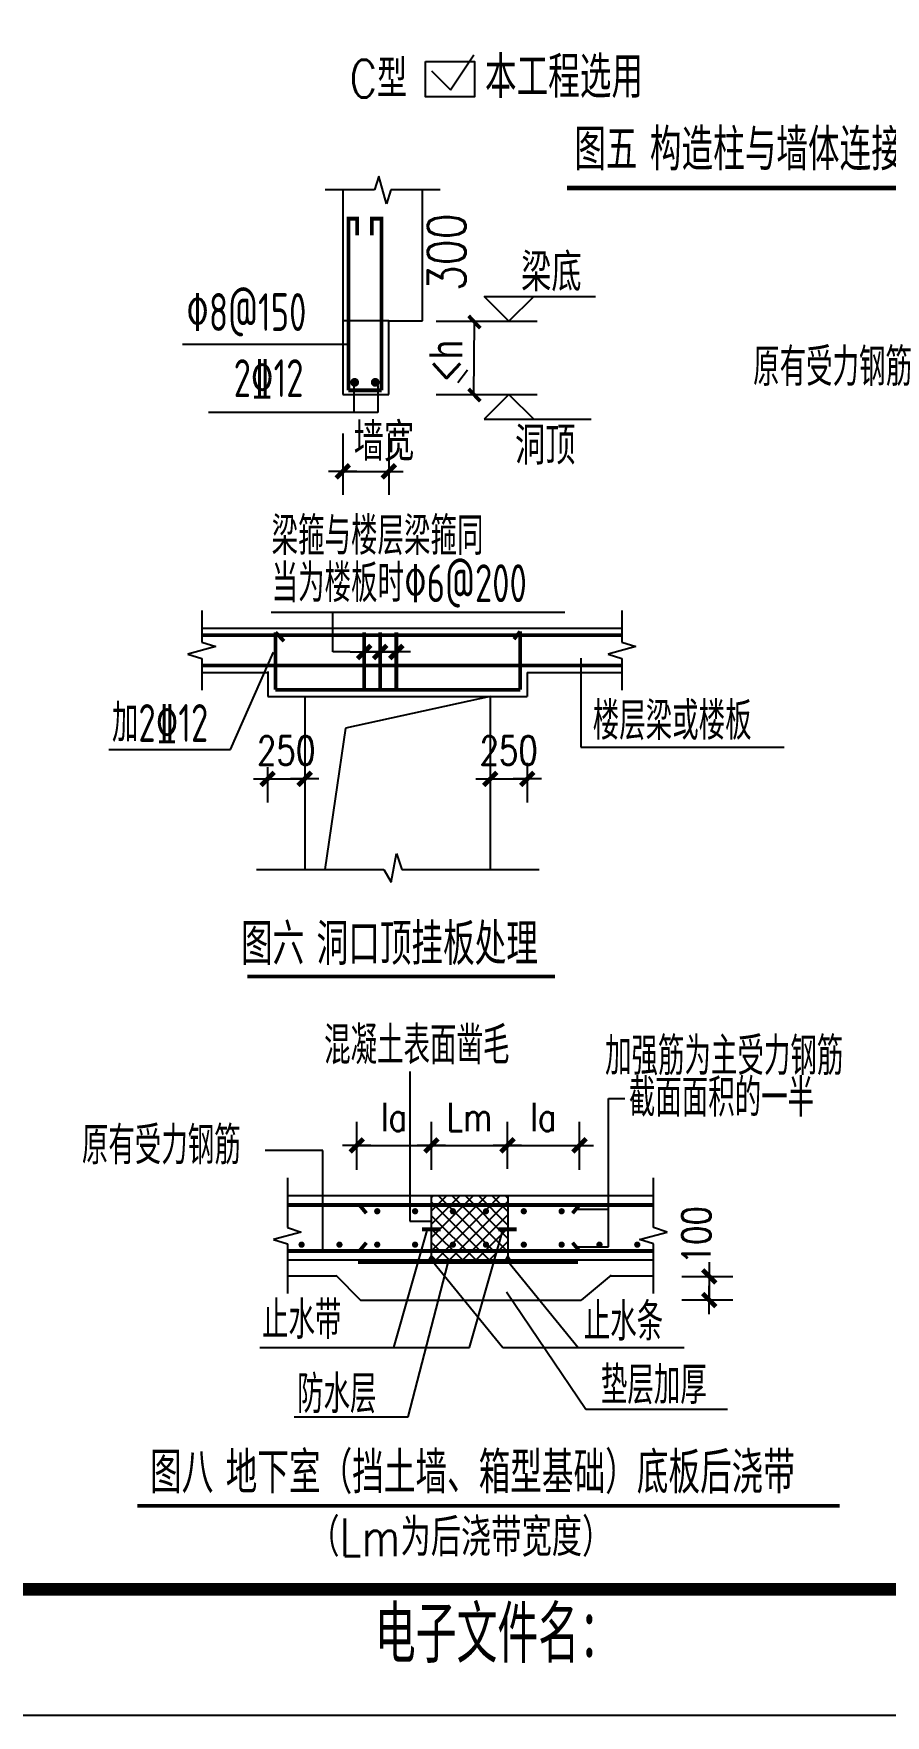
# Model space of a CAD drawing. Extents: x 250899 to 650964, y 268083 to 317384.
# Drawn here: x 351476 to 358231, y 271733 to 285065 of the extents above; entities that cross this region are included whole.
import ezdxf

# ---------------------------------------------------------------- set-up
doc = ezdxf.new("R2010")
doc.units = 0
doc.header["$LTSCALE"] = 1000
doc.header["$MEASUREMENT"] = 0
for name, color, linetype in [('14', 14, 'Continuous'), ('_0', 7, 'Continuous'), ('OTHER', 7, 'Continuous'), ('PUB_DIM', 3, 'Continuous'), ('PUB_TITLE', 4, 'Continuous'), ('SLABSTEE', 7, 'Continuous')]:
    doc.layers.add(name, color=color, linetype=linetype)
doc.styles.add('_HZTXT', font='gs_txt.shx', dxfattribs={"width": 0.8, "bigfont": 'gs_hztxt.shx'})
doc.styles.add('_THZTXT', font='txt.shx', dxfattribs={"width": 0.8, "height": 400, "bigfont": 'hztxt.shx'})
doc.styles.add('BW_Rein', font='Tssdeng.shx', dxfattribs={"width": 0.7, "bigfont": 'hztxt.shx'})
doc.styles.add('DIM_FONT', font='SIMPLEX.shx', dxfattribs={"width": 0.8})
doc.styles.add('hztxt0', font='romans.shx', dxfattribs={"bigfont": 'gbcbig0.shx'})
doc.styles.add('SM', font='txt4.shx', dxfattribs={"width": 0.67, "bigfont": 'gbhzfs.shx'})
doc.dimstyles.new('DIMN75', dxfattribs={"dimscale": 0.75, "dimtxt": 300, "dimasz": 1, "dimexe": 250, "dimexo": 300, "dimgap": 150, "dimtad": 1, "dimdec": 0, "dimzin": 0, "dimdsep": 46, "dimtxsty": 'DIM_FONT', "dimblk": '_DIMX', "dimcen": 0.09, "dimclrt": 7, "dimadec": 0, "dimazin": 0, "dimtfac": 1, "dimtdec": 0, "dimtix": 1, "dimtmove": 2, "dimatfit": 3, "dimldrblk": '_DIMX', "dimfxl": 1, "dimtolj": 1, "dimtzin": 0, "dimarcsym": 0})

# ---------------------------------------------------------------- blocks, each defined once
blk = doc.blocks.new('_DIMX')
blk.add_line((-150, 0), (150, 0))
at = {"const_width": 50}
blk.add_lwpolyline([(-70, -70), (70, 70)], dxfattribs=at)
blk = doc.blocks.new('*D165')
at = {"layer": 'Defpoints', "color": 0, "transparency": 16777216}
for p in [(356392, 275213), (356392, 275026), (356835, 275026)]:
    blk.add_point(p, dxfattribs=at)
at = {"layer": 'PUB_DIM', "color": 0, "lineweight": -2, "transparency": 16777216}
for p, q in [((356617, 275213), (357022, 275213)), ((356835, 275214), (356835, 275214)), ((356835, 275213), (356835, 275026)), ((356617, 275026), (357022, 275026)), ((356835, 275025), (356835, 275024))]:
    blk.add_line(p, q, dxfattribs=at)
at = {"layer": 'PUB_DIM', "color": 0, "linetype": 'ByBlock', "lineweight": -2, "transparency": 16777216, "xscale": 0.75, "yscale": 0.75, "zscale": 0.75}
for p, rotation in [((356835, 275213), 270), ((356835, 275026), 90)]:
    blk.add_blockref('_DIMX', p, dxfattribs=dict(at, rotation=rotation))
at = {"layer": 'PUB_DIM', "color": 7, "transparency": 16777216, "insert": (356733, 275539), "char_height": 225, "attachment_point": 5, "rotation": 90, "style": 'DIM_FONT'}
blk.add_mtext('\\A1;100', dxfattribs=at)
blk = doc.blocks.new('*D169')
at = {"layer": 'Defpoints', "color": 0, "transparency": 16777216}
for p in [(354631, 276252), (354039, 275832), (354631, 275832)]:
    blk.add_point(p, dxfattribs=at)
at = {"layer": 'PUB_DIM', "color": 0, "lineweight": -2, "transparency": 16777216}
for p, q in [((354039, 276057), (354039, 276439)), ((354631, 276057), (354631, 276439)), ((354040, 276252), (354631, 276252))]:
    blk.add_line(p, q, dxfattribs=at)
at = {"layer": 'PUB_DIM', "color": 0, "linetype": 'ByBlock', "lineweight": -2, "transparency": 16777216, "xscale": 0.75, "yscale": 0.75, "zscale": 0.75, "rotation": 180}
blk.add_blockref('_DIMX', (354039, 276252), dxfattribs=at)
at = {"layer": 'PUB_DIM', "color": 0, "linetype": 'ByBlock', "lineweight": -2, "transparency": 16777216, "xscale": 0.75, "yscale": 0.75, "zscale": 0.75}
blk.add_blockref('_DIMX', (354631, 276252), dxfattribs=at)
at = {"layer": 'PUB_DIM', "color": 7, "transparency": 16777216, "insert": (354335, 276477), "char_height": 225, "attachment_point": 5, "style": 'DIM_FONT'}
blk.add_mtext('\\A1;la', dxfattribs=at)
blk = doc.blocks.new('*D170')
at = {"layer": 'Defpoints', "color": 0, "transparency": 16777216}
for p in [(355805, 276252), (355234, 275842), (355805, 275832)]:
    blk.add_point(p, dxfattribs=at)
at = {"layer": 'PUB_DIM', "color": 0, "lineweight": -2, "transparency": 16777216}
for p, q in [((355234, 276067), (355234, 276439)), ((355805, 276057), (355805, 276439)), ((355235, 276252), (355804, 276252))]:
    blk.add_line(p, q, dxfattribs=at)
at = {"layer": 'PUB_DIM', "color": 0, "linetype": 'ByBlock', "lineweight": -2, "transparency": 16777216, "xscale": 0.75, "yscale": 0.75, "zscale": 0.75, "rotation": 180}
blk.add_blockref('_DIMX', (355234, 276252), dxfattribs=at)
at = {"layer": 'PUB_DIM', "color": 0, "linetype": 'ByBlock', "lineweight": -2, "transparency": 16777216, "xscale": 0.75, "yscale": 0.75, "zscale": 0.75}
blk.add_blockref('_DIMX', (355805, 276252), dxfattribs=at)
at = {"layer": 'PUB_DIM', "color": 7, "transparency": 16777216, "insert": (355519, 276477), "char_height": 225, "attachment_point": 5, "style": 'DIM_FONT'}
blk.add_mtext('\\A1;la', dxfattribs=at)
blk = doc.blocks.new('*D171')
at = {"layer": 'Defpoints', "color": 0, "transparency": 16777216}
for p in [(355234, 276252), (354631, 275832), (355234, 275842)]:
    blk.add_point(p, dxfattribs=at)
at = {"layer": 'PUB_DIM', "color": 0, "lineweight": -2, "transparency": 16777216}
for p, q in [((354631, 276057), (354631, 276439)), ((355234, 276067), (355234, 276439)), ((354632, 276252), (355233, 276252))]:
    blk.add_line(p, q, dxfattribs=at)
at = {"layer": 'PUB_DIM', "color": 0, "linetype": 'ByBlock', "lineweight": -2, "transparency": 16777216, "xscale": 0.75, "yscale": 0.75, "zscale": 0.75, "rotation": 180}
blk.add_blockref('_DIMX', (354631, 276252), dxfattribs=at)
at = {"layer": 'PUB_DIM', "color": 0, "linetype": 'ByBlock', "lineweight": -2, "transparency": 16777216, "xscale": 0.75, "yscale": 0.75, "zscale": 0.75}
blk.add_blockref('_DIMX', (355234, 276252), dxfattribs=at)
at = {"layer": 'PUB_DIM', "color": 7, "transparency": 16777216, "insert": (354933, 276477), "char_height": 225, "attachment_point": 5, "style": 'DIM_FONT'}
blk.add_mtext('\\A1;Lm', dxfattribs=at)
blk = doc.blocks.new('*D172')
at = {"layer": 'Defpoints', "color": 0, "transparency": 16777216}
for p in [(354098, 280496), (354225, 280496), (354225, 280163)]:
    blk.add_point(p, dxfattribs=at)
at = {"layer": 'PUB_DIM', "color": 0, "lineweight": -2, "transparency": 16777216}
for p, q in [((354098, 280271), (354098, 279976)), ((354225, 280271), (354225, 279976)), ((354097, 280163), (354097, 280163)), ((354098, 280163), (354225, 280163)), ((354226, 280163), (354227, 280163))]:
    blk.add_line(p, q, dxfattribs=at)
at = {"layer": 'PUB_DIM', "color": 0, "linetype": 'ByBlock', "lineweight": -2, "transparency": 16777216, "xscale": 0.75, "yscale": 0.75, "zscale": 0.75}
blk.add_blockref('_DIMX', (354098, 280163), dxfattribs=at)
at = {"layer": 'PUB_DIM', "color": 0, "linetype": 'ByBlock', "lineweight": -2, "transparency": 16777216, "xscale": 0.75, "yscale": 0.75, "zscale": 0.75, "rotation": 180}
blk.add_blockref('_DIMX', (354225, 280163), dxfattribs=at)
blk = doc.blocks.new('*D173')
at = {"layer": 'Defpoints', "color": 0, "transparency": 16777216}
for p in [(354225, 280496), (354353, 280496), (354353, 280163)]:
    blk.add_point(p, dxfattribs=at)
at = {"layer": 'PUB_DIM', "color": 0, "lineweight": -2, "transparency": 16777216}
for p, q in [((354225, 280271), (354225, 279976)), ((354353, 280271), (354353, 279976)), ((354225, 280163), (354224, 280163)), ((354225, 280163), (354353, 280163)), ((354353, 280163), (354354, 280163))]:
    blk.add_line(p, q, dxfattribs=at)
at = {"layer": 'PUB_DIM', "color": 0, "linetype": 'ByBlock', "lineweight": -2, "transparency": 16777216, "xscale": 0.75, "yscale": 0.75, "zscale": 0.75}
blk.add_blockref('_DIMX', (354225, 280163), dxfattribs=at)
at = {"layer": 'PUB_DIM', "color": 0, "linetype": 'ByBlock', "lineweight": -2, "transparency": 16777216, "xscale": 0.75, "yscale": 0.75, "zscale": 0.75, "rotation": 180}
blk.add_blockref('_DIMX', (354353, 280163), dxfattribs=at)
blk = doc.blocks.new('*D174')
at = {"layer": 'Defpoints', "color": 0, "transparency": 16777216}
for p in [(355097, 279510), (355391, 279510), (355391, 279157)]:
    blk.add_point(p, dxfattribs=at)
at = {"layer": 'PUB_DIM', "color": 0, "lineweight": -2, "transparency": 16777216}
for p, q in [((355097, 279285), (355097, 278969)), ((355391, 279285), (355391, 278969)), ((355096, 279157), (355096, 279157)), ((355097, 279157), (355391, 279157)), ((355392, 279157), (355393, 279157))]:
    blk.add_line(p, q, dxfattribs=at)
at = {"layer": 'PUB_DIM', "color": 0, "linetype": 'ByBlock', "lineweight": -2, "transparency": 16777216, "xscale": 0.75, "yscale": 0.75, "zscale": 0.75}
blk.add_blockref('_DIMX', (355097, 279157), dxfattribs=at)
at = {"layer": 'PUB_DIM', "color": 0, "linetype": 'ByBlock', "lineweight": -2, "transparency": 16777216, "xscale": 0.75, "yscale": 0.75, "zscale": 0.75, "rotation": 180}
blk.add_blockref('_DIMX', (355391, 279157), dxfattribs=at)
at = {"layer": 'PUB_DIM', "color": 7, "transparency": 16777216, "insert": (355244, 279382), "char_height": 225, "attachment_point": 5, "style": 'DIM_FONT'}
blk.add_mtext('\\A1;250', dxfattribs=at)
blk = doc.blocks.new('*D175')
at = {"layer": 'Defpoints', "color": 0, "transparency": 16777216}
for p in [(353332, 279474), (353626, 279474), (353626, 279157)]:
    blk.add_point(p, dxfattribs=at)
at = {"layer": 'PUB_DIM', "color": 0, "lineweight": -2, "transparency": 16777216}
for p, q in [((353332, 279249), (353332, 278969)), ((353626, 279249), (353626, 278969)), ((353332, 279157), (353331, 279157)), ((353332, 279157), (353626, 279157)), ((353627, 279157), (353628, 279157))]:
    blk.add_line(p, q, dxfattribs=at)
at = {"layer": 'PUB_DIM', "color": 0, "linetype": 'ByBlock', "lineweight": -2, "transparency": 16777216, "xscale": 0.75, "yscale": 0.75, "zscale": 0.75}
blk.add_blockref('_DIMX', (353332, 279157), dxfattribs=at)
at = {"layer": 'PUB_DIM', "color": 0, "linetype": 'ByBlock', "lineweight": -2, "transparency": 16777216, "xscale": 0.75, "yscale": 0.75, "zscale": 0.75, "rotation": 180}
blk.add_blockref('_DIMX', (353626, 279157), dxfattribs=at)
at = {"layer": 'PUB_DIM', "color": 7, "transparency": 16777216, "insert": (353479, 279382), "char_height": 225, "attachment_point": 5, "style": 'DIM_FONT'}
blk.add_mtext('\\A1;250', dxfattribs=at)
blk = doc.blocks.new('_YZH')
at = {"const_width": 0.5}
blk.add_lwpolyline([(-0.25, 0, 1), (0.25, 0, 1)], format="xyb", close=True, dxfattribs=at)
blk = doc.blocks.new('*D176')
at = {"layer": 'Defpoints', "color": 0, "transparency": 16777216}
for p in [(353928, 282120), (354294, 282120), (354294, 281595)]:
    blk.add_point(p, dxfattribs=at)
at = {"layer": 'PUB_DIM', "color": 0, "lineweight": -2, "transparency": 16777216}
for p, q in [((353928, 281895), (353928, 281408)), ((354294, 281895), (354294, 281408)), ((353928, 281595), (354293, 281595))]:
    blk.add_line(p, q, dxfattribs=at)
at = {"layer": 'PUB_DIM', "color": 0, "linetype": 'ByBlock', "lineweight": -2, "transparency": 16777216, "xscale": 0.75, "yscale": 0.75, "zscale": 0.75, "rotation": 180}
blk.add_blockref('_DIMX', (353928, 281595), dxfattribs=at)
at = {"layer": 'PUB_DIM', "color": 0, "linetype": 'ByBlock', "lineweight": -2, "transparency": 16777216, "xscale": 0.75, "yscale": 0.75, "zscale": 0.75}
blk.add_blockref('_DIMX', (354294, 281595), dxfattribs=at)
blk = doc.blocks.new('弘吉车间2')
at = {"layer": '14', "style": 'hztxt0'}
blk.add_text('电子文件名：', height=450, rotation=359.9997, dxfattribs=at).set_placement((-24105, -584))

msp = doc.modelspace()

# ---------------------------------------------------------------- hatches: boundary and pattern name
h = msp.add_hatch()
h.set_pattern_fill('ANSI37', color=256, scale=600, angle=360, style=0)
h.set_pattern_definition([(45, (299830.1, 260386.876), (-53.03301, 53.03301), []), (135, (299830.1, 260386.876), (-53.03301, -53.03301), [])])
h.paths.add_polyline_path([(354629.9, 275779.4), (354629.9, 275414.4), (355236.8, 275414.4), (355236.8, 275779.4)])
h.paths.add_polyline_path([(355051.3, 275729.4, -1), (355076.2, 275729.4, -1)], flags=16)
h.paths.add_polyline_path([(355076.2, 275464.6, -1), (355051.3, 275464.6, -1)], flags=16)
h.paths.add_polyline_path([(354789, 275729.4, -1), (354814, 275729.4, -1)], flags=16)
h.paths.add_polyline_path([(354814, 275464.6, -1), (354789, 275464.6, -1)], flags=16)
h.paths.add_polyline_path([(354629.9, 275853.1), (354629.9, 275779.4), (355236.8, 275779.4), (355236.8, 275853.1)])
h.paths.add_polyline_path([(355130.2, 275344), (355150.3, 275414.4), (354629.9, 275414.4), (354629.9, 275344)])

# ---------------------------------------------------------------- linework, layer by layer
at = {"color": 6}
for p, q in [((354781.2, 284619), (354967.2, 284898)), ((354631.2, 284769), (354781.2, 284619))]:
    msp.add_line(p, q, dxfattribs=at)
for p, q in [((353927.7, 283825.8), (353927.7, 282205.4)), ((354560.7, 282788.1), (354560.7, 283825.8)), ((355048.5, 282982.3), (355931.5, 282982.3)), ((355246.4, 282784.3), (355048.5, 282982.3)), ((355246.4, 282784.3), (355444.4, 282982.3)), ((354293.6, 282788.1), (353927.7, 282788.1)), ((354293.6, 282205.4), (354293.6, 282788.1)), ((354293.6, 282788.1), (354560.7, 282788.1)), ((354917, 282398.2), (354841.3, 282297.3)), ((353927.7, 282205.4), (354293.6, 282205.4)), ((355246.4, 282205.4), (355048.5, 282007.4)), ((355246.4, 282205.4), (355444.4, 282007.4)), ((355048.5, 282007.4), (355897, 282007.4)), ((353360.8, 280478.6), (355688.5, 280478.6)), ((353850, 280163), (353850, 280478.6)), ((352810.3, 280350.8), (356141.6, 280350.8)), ((353037.9, 279391.2), (353379.4, 280160.8)), ((353985.5, 280163), (353850, 280163)), ((355814.9, 280113.8), (355814.9, 279408.4)), ((352810.3, 280000.8), (353333.5, 280000.8)), ((353333.5, 280008.1), (353333.5, 279809.9)), ((355390.9, 280000.8), (356141.6, 280000.8)), ((355390.9, 280000.8), (355390.9, 279809.9)), ((353333.5, 279809.9), (355390.9, 279809.9)), ((353627.4, 279812.4), (353627.4, 278436.6)), ((355096.9, 279809.9), (353948.7, 279558.1)), ((355096.9, 279812.4), (355096.9, 278436.6)), ((353948.7, 279558.1), (353785.1, 278437.8)), ((352071.5, 279391.2), (353037.9, 279391.2)), ((355814.9, 279408.4), (357428.4, 279408.4)), ((354311.4, 278338.3), (354354, 278565.6)), ((354354, 278565.6), (354396.7, 278437.8)), ((353244.7, 278437.8), (354254.5, 278437.8)), ((354254.5, 278437.8), (354311.4, 278338.3)), ((354396.7, 278437.8), (355484.7, 278437.8)), ((354460.2, 276836.3), (354460.2, 275649.9)), ((356034.4, 276624.4), (356164.7, 276624.4)), ((356034.4, 275447.4), (356034.4, 276624.4)), ((353771, 276209.8), (353311.4, 276209.8)), ((353771, 275414.4), (353771, 276209.8)), ((353488.8, 275853.1), (356391.8, 275853.1)), ((354629.9, 275853.1), (354629.9, 275342.1)), ((355236.8, 275853.1), (355236.8, 275342.1)), ((355777.6, 275746.4), (356034.4, 275746.4)), ((354334.1, 274649.9), (354597.8, 275576.1)), ((354460.2, 275649.9), (354629.9, 275649.9)), ((354932.6, 274649.9), (355196.3, 275576.1)), ((355777.6, 275447.4), (356034.4, 275447.4)), ((353488.8, 275344), (356391.8, 275344)), ((354445.7, 274099.5), (354760.1, 275312.6)), ((354638.4, 275332.9), (355196.3, 274649.9)), ((355236.9, 275332.9), (355794.8, 274649.9)), ((353488.8, 275216.7), (353878.5, 275216.7)), ((353873.3, 275221.9), (354069.5, 275025.8)), ((356056.9, 275221.9), (355818.7, 275025.8)), ((356050.7, 275216.7), (356391.8, 275216.7)), ((355226.7, 275089.6), (355855.7, 274160.3)), ((354069.5, 275025.8), (355818.7, 275025.8)), ((353269, 274649.9), (354932.6, 274649.9)), ((355196.3, 274649.9), (356635.1, 274649.9)), ((353542.9, 274099.5), (354445.7, 274099.5)), ((355855.7, 274160.3), (356978.3, 274160.3))]:
    msp.add_line(p, q)
at = {"color": 7}
msp.add_lwpolyline([(354584.1, 284844), (354974, 284844), (354974, 284563.6), (354584.1, 284563.6)], close=True, dxfattribs=at)
for points, const_width in [([(355705.4, 283841.5), (359166.3, 283841.5)], 38.4), ([(353172.1, 277589.6), (355611.1, 277589.6)], 28.3), ([(354556.2, 275585.1), (354703.6, 275585.1)], 31.8), ([(355160.6, 275585.1), (355308, 275585.1)], 31.8), ([(354047.7, 275327.4), (355794.4, 275327.4)], 31.8), ([(352297.8, 273394.4), (357870.1, 273394.4)], 28.3)]:
    msp.add_lwpolyline(points, dxfattribs=dict(const_width=const_width))
for points in [[(354628.8, 275391.8, 0, 63.6, 0), (354628.8, 275333, 63.6, 63.6, 0)], [(355237.3, 275391.8, 0, 63.6, 0), (355237.3, 275333, 63.6, 63.6, 0)]]:
    msp.add_lwpolyline(points, format="xyseb")
at = {"layer": 'OTHER'}
for p, q in [((354214.2, 283935.8), (354179.2, 283825.8)), ((354274.2, 283715.8), (354214.2, 283935.8)), ((354179.2, 283825.8), (353787.7, 283825.8)), ((354309.2, 283825.8), (354274.2, 283715.8)), ((354700.7, 283825.8), (354309.2, 283825.8)), ((352810.3, 280490.8), (352810.3, 280240.8)), ((356141.6, 280490.8), (356141.6, 280240.8)), ((352810.3, 280240.8), (352920.3, 280205.8)), ((356141.6, 280240.8), (356251.6, 280205.8)), ((352920.3, 280205.8), (352700.3, 280145.8)), ((352700.3, 280145.8), (352810.3, 280110.8)), ((352810.3, 280110.8), (352810.3, 279860.8)), ((356251.6, 280205.8), (356031.6, 280145.8)), ((356031.6, 280145.8), (356141.6, 280110.8)), ((356141.6, 280110.8), (356141.6, 279860.8))]:
    msp.add_line(p, q, dxfattribs=at)
at = {"layer": 'PUB_DIM'}
for p, q in [((354669.6, 282784.3), (355469, 282784.3)), ((354967, 282205.4), (354972.5, 282778.5)), ((353980.3, 282600.2), (352656.9, 282600.2)), ((354017.1, 282275.6), (354017.1, 282060.9)), ((354205.2, 282275.6), (354205.2, 282060.9)), ((354669.6, 282205.4), (355469, 282205.4)), ((354205.2, 282060.9), (352864.2, 282060.9)), ((353488.8, 275993.1), (353488.8, 275599.9)), ((356391.8, 275599.9), (356391.8, 275993.1)), ((353598.8, 275564.9), (353378.8, 275504.9)), ((353488.8, 275599.9), (353598.8, 275564.9)), ((356281.8, 275504.9), (356501.8, 275564.9)), ((356501.8, 275564.9), (356391.8, 275599.9)), ((353378.8, 275504.9), (353488.8, 275469.9)), ((353488.8, 275469.9), (353488.8, 275076.7)), ((356391.8, 275469.9), (356281.8, 275504.9)), ((356391.8, 275076.7), (356391.8, 275469.9))]:
    msp.add_line(p, q, dxfattribs=at)
at = {"layer": 'PUB_DIM', "const_width": 30}
for points in [[(355018.6, 282729.9), (354926.3, 282827.1)], [(355018.6, 282151), (354926.3, 282248.2)]]:
    msp.add_lwpolyline(points, dxfattribs=at)
at = {"layer": 'PUB_TITLE'}
msp.add_line((322387.5, 272733.2), (378287.5, 272733.2), dxfattribs=at)
msp.add_lwpolyline([(319887.5, 271733.2), (319887.5, 313733.2), (379287.5, 313733.2), (379287.5, 271733.2)], close=True, dxfattribs=at)
at = {"layer": 'PUB_TITLE', "const_width": 100}
msp.add_lwpolyline([(322387.5, 272733.2), (378287.5, 272733.2), (378287.5, 312733.2), (322387.5, 312733.2)], close=True, dxfattribs=at)
at = {"layer": 'SLABSTEE', "const_width": 30}
for points in [[(354042.9, 283465.8), (354042.9, 283598), (353972.7, 283597.7), (353972.7, 282237.4)], [(354235.5, 282237.4), (354235.5, 283597.7), (354158.1, 283598), (354158.1, 283465.8)], [(353972.7, 282237.4), (354235.5, 282237.4)], [(352813.3, 280297.1), (356143.6, 280297.1)], [(353394, 280318.4), (353462.2, 280249.6)], [(353394, 280318.4), (353394, 279863.6)], [(354098, 280318.4), (354098, 279849.4)], [(354225.3, 280318.4), (354225.3, 279849.4)], [(354352.6, 280318.4), (354352.6, 279849.4)], [(355335.3, 280325.5), (355285.8, 280264.4)], [(355335.3, 279863.6), (355335.3, 280325.5)], [(352813.3, 280055.5), (356143.6, 280055.5)], [(353394, 279863.6), (355335.3, 279863.6)], [(353491.7, 275779.4), (356391.1, 275779.4)], [(354060.2, 275779.4), (354115.1, 275713.5)], [(355805.1, 275779.4), (355750.1, 275713.5)], [(354060.2, 275414.4), (354115.1, 275480.4)], [(355805.1, 275414.4), (355750.1, 275480.4)], [(353491.7, 275414.4), (356391.1, 275414.4)]]:
    msp.add_lwpolyline(points, dxfattribs=at)
at = {"layer": 'SLABSTEE', "const_width": 24.6}
for points in [[(354214, 275729.4, -1), (354189, 275729.4, -1)], [(354514, 275729.4, -1), (354489, 275729.4, -1)], [(354814, 275729.4, -1), (354789, 275729.4, -1)], [(355051.3, 275729.4, 1), (355076.2, 275729.4, 1)], [(355351.3, 275729.4, 1), (355376.2, 275729.4, 1)], [(355651.3, 275729.4, 1), (355676.2, 275729.4, 1)], [(353614, 275464.6, -1), (353589, 275464.6, -1)], [(353914, 275464.6, -1), (353889, 275464.6, -1)], [(354214, 275464.6, -1), (354189, 275464.6, -1)], [(354514, 275464.6, -1), (354489, 275464.6, -1)], [(354814, 275464.6, -1), (354789, 275464.6, -1)], [(355051.3, 275464.6, 1), (355076.2, 275464.6, 1)], [(355351.3, 275464.6, 1), (355376.2, 275464.6, 1)], [(355651.3, 275464.6, 1), (355676.2, 275464.6, 1)], [(355951.3, 275464.6, 1), (355976.2, 275464.6, 1)], [(356251.3, 275464.6, 1), (356276.2, 275464.6, 1)]]:
    msp.add_lwpolyline(points, format="xyb", close=True, dxfattribs=at)

# ---------------------------------------------------------------- block references
at = {"layer": '_0'}
msp.add_blockref('弘吉车间2', (378287.5, 272733.2), dxfattribs=at)
at = {"layer": 'SLABSTEE', "xscale": 70, "yscale": 70, "zscale": 70}
msp.add_blockref('_YZH', (354022.3, 282300.4), dxfattribs=at)
at = {"layer": 'SLABSTEE', "xscale": -70, "yscale": 70, "zscale": 70, "rotation": 359.9999999999988}
msp.add_blockref('_YZH', (354185.9, 282300.4), dxfattribs=at)

# ---------------------------------------------------------------- texts
for s, height, style, width, p in [('本工程选用', 330, '_HZTXT', 0.8, (355055.5, 284555.1)), ('C型', 300, '_THZTXT', 0.8, (353982.8, 284557.8)), ('图五 构造柱与墙体连接大样', 330, '_HZTXT', 0.8, (355763.9, 283980.3)), ('梁底', 300, '_THZTXT', 0.8, (355342.4, 283022.8)), ('\x828@150', 300, 'BW_Rein', 0.7, (352687.1, 282707.8)), ('原有受力钢筋', 300, 'BW_Rein', 0.7, (357182.9, 282272.2)), ('2\x8412', 300, 'BW_Rein', 0.7, (353062.8, 282183.8)), ('墙宽', 300, '_THZTXT', 0.8, (354014.4, 281679.2)), ('洞顶', 300, '_THZTXT', 0.8, (355294.1, 281649.2)), ('梁箍与楼层梁箍同', 300, 'BW_Rein', 0.7, (353363.6, 280933)), ('当为楼板时\x826@200', 300, 'BW_Rein', 0.7, (353363.6, 280558.2)), ('加2\x8412', 300, 'BW_Rein', 0.7, (352097.4, 279450)), ('楼层梁或楼板', 300, 'BW_Rein', 0.7, (355910.6, 279466.4)), (' 图六 洞口顶挂板处理', 330, '_HZTXT', 0.8, (353022.6, 277682.3)), ('混凝土表面凿毛', 300, 'BW_Rein', 0.7, (353780, 276894.9)), ('加强筋为主受力钢筋', 300, 'BW_Rein', 0.7, (356008, 276809.3)), ('截面面积的一半', 300, 'BW_Rein', 0.7, (356196.6, 276479.3)), ('原有受力钢筋', 300, 'BW_Rein', 0.7, (351859, 276101.8)), ('止水带', 300, 'BW_Rein', 0.7, (353287.7, 274717.7)), ('止水条', 300, 'BW_Rein', 0.7, (355839.3, 274703.5)), ('垫层加厚', 300, 'BW_Rein', 0.7, (355975, 274200.1)), ('防水层', 300, 'BW_Rein', 0.7, (353565.4, 274129.4)), ('图八 地下室（挡土墙、箱型基础）底板后浇带', 330, '_HZTXT', 0.8, (352400, 273492.1)), ('（Lm为后浇带宽度）', 300, '_THZTXT', 0.8, (353662.5, 272994.8))]:
    msp.add_text(s, height=height, dxfattribs=dict(style=style, width=width)).set_placement(p)
at = {"color": 7, "style": '_THZTXT', "width": 0.8}
msp.add_text('300', height=300, rotation=90, dxfattribs=at).set_placement((354902.1, 283023.2))
for s, style, width, p in [('h', '_HZTXT', 0.8, (354876.9, 282486.5)), ('<', 'SM', 0.67, (354859.1, 282305))]:
    msp.add_text(s, height=250, rotation=90, dxfattribs=dict(style=style, width=width)).set_placement(p)

# ---------------------------------------------------------------- dimensions: what is measured, and where the dimension line sits
at = {"layer": 'PUB_DIM'}
dim = msp.add_aligned_dim(p1=(353927.7, 282119.6), p2=(354293.6, 282119.6), distance=-524.5, text=' ', dimstyle='DIMN75', dxfattribs=at)
dim.commit()
dim.dimension.update_dxf_attribs({"geometry": '*D176', "text_midpoint": (354110.7, 281595)})
for base, p1, p2, angle, text, picture, middle, dimtype in [((354225.3, 280163), (354098, 280495.9), (354225.3, 280495.9), 0, ' ', '*D172', (353852.4, 280313), 161), ((354352.6, 280163), (354225.3, 280495.9), (354352.6, 280495.9), 0, ' ', '*D173', (354598.2, 280313), 161), ((356834.8, 275026), (356392.1, 275212.8), (356392.1, 275026), 90, '100', '*D165', (356732.9, 275539), 160)]:
    dim = msp.add_linear_dim(base=base, p1=p1, p2=p2, angle=angle, text=text, dimstyle='DIMN75', dxfattribs=at)
    dim.commit()
    dim.dimension.update_dxf_attribs({"geometry": picture, "text_midpoint": middle, "dimtype": dimtype})
for base, p1, p2, text, picture, middle in [((353626.5, 279156.8), (353332.3, 279474.2), (353626.5, 279474.2), '250', '*D175', (353479.4, 279381.8)), ((355391.4, 279156.8), (355097.2, 279509.5), (355391.4, 279509.5), '250', '*D174', (355244.3, 279381.8)), ((354631.4, 276251.6), (354039.4, 275831.8), (354631.4, 275831.8), 'la', '*D169', (354335.4, 276476.6)), ((355233.8, 276251.6), (354631.4, 275831.8), (355233.8, 275842.2), 'Lm', '*D171', (354932.6, 276476.6)), ((355805.1, 276251.6), (355233.8, 275842.2), (355805.1, 275831.8), 'la', '*D170', (355519.4, 276476.6))]:
    dim = msp.add_linear_dim(base=base, p1=p1, p2=p2, text=text, dimstyle='DIMN75', dxfattribs=at)
    dim.commit()
    dim.dimension.update_dxf_attribs({"geometry": picture, "text_midpoint": middle})

doc.saveas('drawing.dxf')
